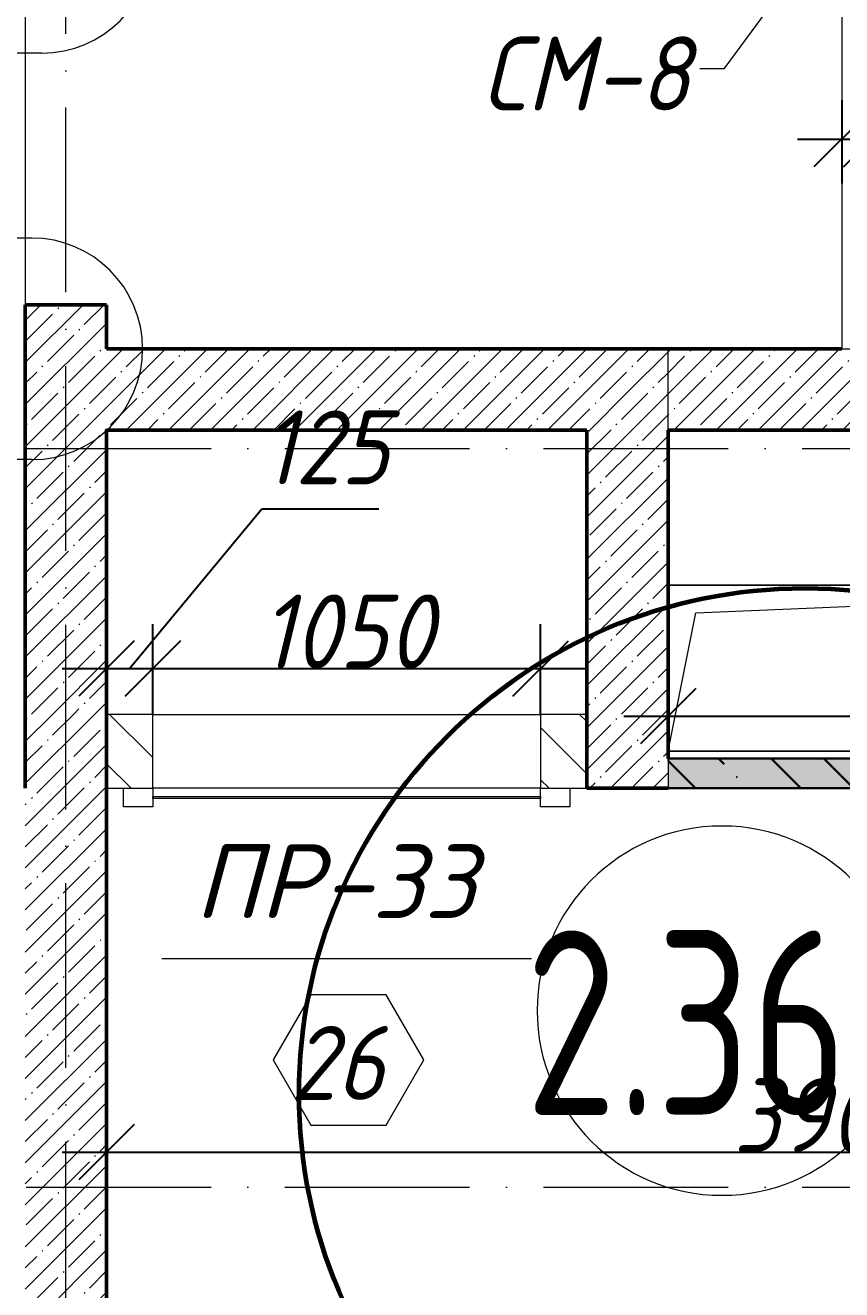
# Model space of a CAD drawing. Header units: millimetres. Extents: x -6064 to 178764, y -5836 to 29924.
# Drawn here: x 84750 to 86960, y 14722 to 18146 of the extents above; entities that cross this region are included whole.
import ezdxf

# ---------------------------------------------------------------- set-up
doc = ezdxf.new("R2010")
doc.units = ezdxf.units.MM
doc.linetypes.add('50_200_ШТРИХ_1Т_ш5_п1_п1_', pattern=[700, 500, -100, 0, -100])
for name, color, linetype, lineweight in [('0) ПГП', 1, 'Continuous', 30), ('A-AREA-IDEN', 7, 'Continuous', 9), ('A-DETL-2', 7, 'Continuous', 5), ('A-DOOR-IDEN', 7, 'Continuous', 9), ('A-FLOR', 7, 'Continuous', 9), ('A-GENM', 7, 'Continuous', 9), ('A-GENM-IDEN', 7, 'Continuous', 9), ('A-WALL', 7, 'Continuous', 5), ('A-WALL-3', 7, 'Continuous', 50), ('A-WALL-PATT-1', 7, 'Continuous', 5), ('I-WALL', 7, 'Continuous', 5), ('Оси-1', 7, '50_200_ШТРИХ_1Т_ш5_п1_п1_', 9)]:
    doc.layers.add(name, color=color, linetype=linetype, lineweight=lineweight)
doc.layers.add('A-ANNO-DIMS', color=7, linetype='Continuous')
for name, color, linetype, lineweight, true_color in [('A-DOOR-3', 7, 'Continuous', 5, 0xffffff), ('A-WALL-5', 7, 'Continuous', 13, 0x0070df), ('A-WALL-FNSH-2', 7, 'Continuous', 13, 0xce0000), ('A-WALL-FNSH-4', 7, 'Continuous', 13, 0x0070df), ('A-WALL-PATT-2', 7, 'Continuous', 5, 0xce0000)]:
    doc.layers.add(name, color=color, linetype=linetype, lineweight=lineweight, true_color=true_color)
doc.styles.add('ISOCPEUR_I_2', font='isocpeui.ttf', dxfattribs={"width": 0.9, "height": 200})
doc.styles.add('ISOCPEUR_I_4', font='isocpeui.ttf', dxfattribs={"height": 200})
doc.styles.add('СПДС', font='ГОСТ тип А.ttf', dxfattribs={"width": 0.9})
doc.dimstyles.new('ISO-2_0_0_9К_СРЕДНИЙ', dxfattribs={"dimscale": 304.8, "dimtxt": 199.196235, "dimasz": 0.492126, "dimexe": 0.393701, "dimexo": 0, "dimgap": 0, "dimtad": 1, "dimdec": 0, "dimzin": 0, "dimdsep": 46, "dimtxsty": 'ISOCPEUR_I_2', "dimblk1": 'OBLIQUE', "dimblk2": 'OBLIQUE', "dimsah": 1, "dimcen": 0.09, "dimdle": 0.393701, "dimazin": 0, "dimtfac": 1, "dimtdec": 4, "dimtix": 1, "dimtmove": 1, "dimatfit": 3, "dimfxl": 1, "dimtvp": 1, "dimtolj": 1, "dimtzin": 0, "dimarcsym": 2})
doc.dimstyles.new('ISO-2_0_0_9К_СРЕДНИЙ_1', dxfattribs={"dimscale": 304.8, "dimtxt": 199.196235, "dimasz": 0.492126, "dimexe": 0.393701, "dimexo": 0, "dimgap": 0, "dimtad": 1, "dimdec": 0, "dimzin": 0, "dimdsep": 46, "dimtxsty": 'ISOCPEUR_I_2', "dimblk1": 'OBLIQUE', "dimblk2": 'OBLIQUE', "dimsah": 1, "dimcen": 0.09, "dimdle": 0.393701, "dimazin": 0, "dimtfac": 1, "dimtdec": 4, "dimtix": 1, "dimtmove": 2, "dimatfit": 3, "dimfxl": 1, "dimtvp": 1, "dimtolj": 1, "dimtzin": 0, "dimarcsym": 2})
doc.dimstyles.new('ISO-2_0_0_9К_СРЕДНИЙ_2', dxfattribs={"dimscale": 304.8, "dimtxt": 199.196235, "dimasz": 0.492126, "dimexe": 0.393701, "dimexo": 0, "dimgap": 0, "dimtad": 1, "dimdec": 0, "dimzin": 0, "dimdsep": 46, "dimtxsty": 'ISOCPEUR_I_2', "dimblk1": 'OBLIQUE', "dimblk2": 'OBLIQUE', "dimsah": 1, "dimcen": 0.09, "dimdle": 0.393701, "dimazin": 0, "dimtfac": 1, "dimtdec": 4, "dimtix": 1, "dimtmove": 0, "dimatfit": 3, "dimfxl": 1, "dimtvp": 1, "dimtolj": 1, "dimtzin": 0, "dimarcsym": 2})
pattern_1 = [(45, (0, 0), (-57.024626, 57.024626), []), (45, (57.025, 0), (-57.024626, 57.024626), [100.806, -20.161, 3.353, -16.808])]

# ---------------------------------------------------------------- blocks, each defined once
blk = doc.blocks.new('AR_Отверстие прямоугольное _в плите_ - AR_Отверстие прямоугольное _в плите_-24520579-АР1_1_Кладочный план 2 этажа')
at = {"layer": 'A-GENM'}
for p, q in [((950, 225), (-950, 225)), ((-875, 150), (950, 225)), ((950, -225), (950, 225)), ((-950, -225), (-875, 150)), ((-950, -225), (950, -225))]:
    blk.add_line(p, q, dxfattribs=at)
blk = doc.blocks.new('Штора_Рен_Противопожарная - ШТ_1050_х1150__накладная-30786976-АР1_1_Кладочный план 2 этажа')
at = {"layer": 'A-DOOR-3'}
for p, q in [((-604.5, 150), (-524.5, 150)), ((-604.5, 100), (-604.5, 150)), ((-524.5, 150), (-524.5, 100)), ((524.5, 150), (604.5, 150)), ((524.5, 100), (524.5, 150)), ((604.5, 150), (604.5, 100)), ((-524.5, 127.5), (524.5, 127.5)), ((-524.5, 122.5), (-524.5, 127.5)), ((524.5, 122.5), (-524.5, 122.5)), ((524.5, 127.5), (524.5, 122.5)), ((-524.5, 100), (-604.5, 100)), ((604.5, 100), (524.5, 100))]:
    blk.add_line(p, q, dxfattribs=at)
blk = doc.blocks.new('_Oblique')
at = {"color": 0, "linetype": 'ByBlock', "lineweight": -2}
blk.add_line((-0.5, -0.5), (0.5, 0.5), dxfattribs=at)
blk = doc.blocks.new('DIMBLOCK374-АР1_1_Кладочный план 2 этажа')
at = {"layer": 'A-ANNO-DIMS', "color": 0, "lineweight": -2, "transparency": 16777216}
for p, q in [((87000, 17837.4), (87372.6, 18351.3)), ((87372.6, 18351.3), (87616.4, 18351.3)), ((86960, 17943.4), (86960, 17717.4)), ((87040, 17943.4), (87040, 17717.4)), ((86840, 17837.4), (87160, 17837.4))]:
    blk.add_line(p, q, dxfattribs=at)
at = {"layer": 'Defpoints', "color": 0, "transparency": 16777216}
for p in [(86960, 17943.4), (87040, 17943.4), (87040, 17837.4)]:
    blk.add_point(p, dxfattribs=at)
at = {"layer": 'A-ANNO-DIMS', "color": 0, "lineweight": -2, "transparency": 16777216, "xscale": 150, "yscale": 150, "zscale": 150, "rotation": 180}
blk.add_blockref('_Oblique', (86960, 17837.4), dxfattribs=at)
at = {"layer": 'A-ANNO-DIMS', "color": 0, "lineweight": -2, "transparency": 16777216, "xscale": 150, "yscale": 150, "zscale": 150}
blk.add_blockref('_Oblique', (87040, 17837.4), dxfattribs=at)
at = {"layer": 'A-ANNO-DIMS', "color": 0, "transparency": 16777216, "insert": (87372.6, 18618), "char_height": 200, "width": 303.391, "attachment_point": 1, "line_spacing_factor": 1.149209, "style": 'ISOCPEUR_I_2'}
blk.add_mtext('\\A1;80', dxfattribs=at)
blk = doc.blocks.new('DIMBLOCK375-АР1_1_Кладочный план 2 этажа')
at = {"layer": 'A-ANNO-DIMS', "color": 0, "lineweight": -2, "transparency": 16777216}
for p, q in [((87040, 17943.4), (87040, 17717.4)), ((88690, 17943.4), (88690, 17717.4)), ((86920, 17837.4), (88810, 17837.4))]:
    blk.add_line(p, q, dxfattribs=at)
at = {"layer": 'Defpoints', "color": 0, "transparency": 16777216}
for p in [(87040, 17943.4), (88690, 17943.4), (88690, 17837.4)]:
    blk.add_point(p, dxfattribs=at)
at = {"layer": 'A-ANNO-DIMS', "color": 0, "lineweight": -2, "transparency": 16777216, "xscale": 150, "yscale": 150, "zscale": 150, "rotation": 180}
blk.add_blockref('_Oblique', (87040, 17837.4), dxfattribs=at)
at = {"layer": 'A-ANNO-DIMS', "color": 0, "lineweight": -2, "transparency": 16777216, "xscale": 150, "yscale": 150, "zscale": 150}
blk.add_blockref('_Oblique', (88690, 17837.4), dxfattribs=at)
at = {"layer": 'A-ANNO-DIMS', "color": 0, "transparency": 16777216, "insert": (87865, 17937.4), "char_height": 200, "width": 560.814, "attachment_point": 5, "style": 'ISOCPEUR_I_2'}
blk.add_mtext('\\A1;1650', dxfattribs=at)
blk = doc.blocks.new('DIMBLOCK378-АР1_1_Кладочный план 2 этажа')
at = {"layer": 'A-ANNO-DIMS', "color": 0, "lineweight": -2, "transparency": 16777216}
for p, q in [((86490, 16381.1), (86490, 16155)), ((88690, 16381.1), (88690, 16155)), ((86370, 16275), (87151.4, 16275)), ((88810, 16275), (87664.2, 16275))]:
    blk.add_line(p, q, dxfattribs=at)
at = {"layer": 'Defpoints', "color": 0, "transparency": 16777216}
for p in [(86490, 16381.1), (88690, 16381.1), (88690, 16275)]:
    blk.add_point(p, dxfattribs=at)
at = {"layer": 'A-ANNO-DIMS', "color": 0, "lineweight": -2, "transparency": 16777216, "xscale": 150, "yscale": 150, "zscale": 150, "rotation": 180}
blk.add_blockref('_Oblique', (86490, 16275), dxfattribs=at)
at = {"layer": 'A-ANNO-DIMS', "color": 0, "lineweight": -2, "transparency": 16777216, "xscale": 150, "yscale": 150, "zscale": 150}
blk.add_blockref('_Oblique', (88690, 16275), dxfattribs=at)
at = {"layer": 'A-ANNO-DIMS', "color": 0, "transparency": 16777216, "insert": (87104.4, 16536.3), "char_height": 200, "width": 606.782, "attachment_point": 1, "line_spacing_factor": 1.149209, "style": 'ISOCPEUR_I_2'}
blk.add_mtext('\\A1;2200', dxfattribs=at)
blk = doc.blocks.new('DIMBLOCK382-АР1_1_Кладочный план 2 этажа')
at = {"layer": 'A-ANNO-DIMS', "color": 0, "lineweight": -2, "transparency": 16777216}
for p, q in [((84970, 15200.5), (84970, 14974.5)), ((88870, 15200.5), (88870, 14974.5)), ((84850, 15094.5), (88990, 15094.5))]:
    blk.add_line(p, q, dxfattribs=at)
at = {"layer": 'Defpoints', "color": 0, "transparency": 16777216}
for p in [(84970, 15200.5), (88870, 15200.5), (88870, 15094.5)]:
    blk.add_point(p, dxfattribs=at)
at = {"layer": 'A-ANNO-DIMS', "color": 0, "lineweight": -2, "transparency": 16777216, "xscale": 150, "yscale": 150, "zscale": 150, "rotation": 180}
blk.add_blockref('_Oblique', (84970, 15094.5), dxfattribs=at)
at = {"layer": 'A-ANNO-DIMS', "color": 0, "lineweight": -2, "transparency": 16777216, "xscale": 150, "yscale": 150, "zscale": 150}
blk.add_blockref('_Oblique', (88870, 15094.5), dxfattribs=at)
at = {"layer": 'A-ANNO-DIMS', "color": 0, "transparency": 16777216, "insert": (86920, 15194.5), "char_height": 200, "width": 606.782, "attachment_point": 5, "style": 'ISOCPEUR_I_2'}
blk.add_mtext('\\A1;3900', dxfattribs=at)
blk = doc.blocks.new('AAR_СКБ_Марка_Двери_Перемычка и проем - Марка перемычки и проема-25306769-АР1_1_Кладочный план 2 этажа')
at = {"layer": 'A-DOOR-IDEN'}
for p, q in [((-5, 0), (5, 0)), ((-0.968, -0.984), (-1.986, -2.747)), ((1.067, -0.984), (-0.968, -0.984)), ((2.085, -2.747), (1.067, -0.984)), ((-1.986, -2.747), (-0.968, -4.509)), ((1.067, -4.509), (2.085, -2.747)), ((-0.968, -4.509), (1.067, -4.509))]:
    blk.add_line(p, q, dxfattribs=at)
blk = doc.blocks.new('DIMBLOCK572-АР1_1_Кладочный план 2 этажа')
at = {"layer": 'A-ANNO-DIMS', "color": 0, "lineweight": -2, "transparency": 16777216}
for p, q in [((85032.5, 16404.5), (85390, 16836.3)), ((85390, 16836.3), (85706.9, 16836.3)), ((84970, 16510.6), (84970, 16284.5)), ((85095, 16280), (85095, 16524.5)), ((84850, 16404.5), (85215, 16404.5))]:
    blk.add_line(p, q, dxfattribs=at)
at = {"layer": 'Defpoints', "color": 0, "transparency": 16777216}
for p in [(84970, 16510.6), (85095, 16404.5), (85095, 16280)]:
    blk.add_point(p, dxfattribs=at)
at = {"layer": 'A-ANNO-DIMS', "color": 0, "lineweight": -2, "transparency": 16777216, "xscale": 150, "yscale": 150, "zscale": 150, "rotation": 180}
blk.add_blockref('_Oblique', (84970, 16404.5), dxfattribs=at)
at = {"layer": 'A-ANNO-DIMS', "color": 0, "lineweight": -2, "transparency": 16777216, "xscale": 150, "yscale": 150, "zscale": 150}
blk.add_blockref('_Oblique', (85095, 16404.5), dxfattribs=at)
at = {"layer": 'A-ANNO-DIMS', "color": 0, "transparency": 16777216, "insert": (85390, 17103), "char_height": 200, "width": 409.118, "attachment_point": 1, "line_spacing_factor": 1.149209, "style": 'ISOCPEUR_I_2'}
blk.add_mtext('\\A1;125', dxfattribs=at)
blk = doc.blocks.new('DIMBLOCK573-АР1_1_Кладочный план 2 этажа')
at = {"layer": 'A-ANNO-DIMS', "color": 0, "lineweight": -2, "transparency": 16777216}
for p, q in [((85095, 16280), (85095, 16524.5)), ((86145, 16280), (86145, 16524.5)), ((84975, 16404.5), (86265, 16404.5))]:
    blk.add_line(p, q, dxfattribs=at)
at = {"layer": 'Defpoints', "color": 0, "transparency": 16777216}
for p in [(86145, 16404.5), (85095, 16280), (86145, 16280)]:
    blk.add_point(p, dxfattribs=at)
at = {"layer": 'A-ANNO-DIMS', "color": 0, "lineweight": -2, "transparency": 16777216, "xscale": 150, "yscale": 150, "zscale": 150, "rotation": 180}
blk.add_blockref('_Oblique', (85095, 16404.5), dxfattribs=at)
at = {"layer": 'A-ANNO-DIMS', "color": 0, "lineweight": -2, "transparency": 16777216, "xscale": 150, "yscale": 150, "zscale": 150}
blk.add_blockref('_Oblique', (86145, 16404.5), dxfattribs=at)
at = {"layer": 'A-ANNO-DIMS', "color": 0, "transparency": 16777216, "insert": (85620, 16504.5), "char_height": 200, "width": 560.814, "attachment_point": 5, "style": 'ISOCPEUR_I_2'}
blk.add_mtext('\\A1;1050', dxfattribs=at)
blk = doc.blocks.new('Марка_Помещения - Номер-25198446-Объем проектирования 2 этажа')
at = {"layer": 'A-AREA-IDEN'}
for start, end in [(360, 180), (180, 360)]:
    blk.add_arc((0, 0), 2.5, start, end, dxfattribs=at)

msp = doc.modelspace()

# ---------------------------------------------------------------- hatches: boundary and pattern name
at = {"layer": '0) ПГП'}
h = msp.add_hatch(dxfattribs=at)
h.set_pattern_fill('FP_25', color=256, style=0, pattern_type=2)
h.set_pattern_definition([(50, (0, 0), (72.873764, -6.37607), [7.62, -83.82]), (355, (0, 0), (-14.09699, 76.422444), [6.096, -67.056]), (100.451, (6.07, -0.53), (58.776964, 70.04687), [6.476, -71.236]), (46.184, (0, 20.32), (108.43142, -16.81745), [11.43, -125.73]), (96.636, (9.04, 18.92), (94.961, 98.97089), [9.714, -106.854]), (351.184, (0, 20.32), (94.96227, 98.97018), [9.144, -100.584]), (21, (10.16, 15.24), (60.64565, -40.906537), [7.62, -83.82]), (326, (10.16, 15.24), (24.72083, 73.67493), [6.096, -67.056]), (71.451, (15.214, 11.83), (85.36689, 32.768737), [6.476, -71.236]), (37.5, (0, 0), (1.235525, 33.8224325), [3.353, -62.89, 3.353, -64.719, -67.31]), (37.5, (0, 0), (1.235525, 33.8224325), [-134.315, 3.353, -63.957]), (7.5, (0, 0), (26.728146, 40.07255), [3.353, -35.458, 3.353, -61.366, -25.654]), (7.5, (0, 0), (26.728146, 40.07255), [-103.53, 3.353, -22.301]), (327.5, (-22.657, 0), (54.2363175, -2.292117), [3.353, -22.047, 3.353, -75.895, -105.156]), (327.5, (-22.657, 0), (54.2363175, -2.292117), [-104.648, 3.353, -101.803]), (317.5, (-32.817, 0), (59.25158, 10.17014), [3.353, -29.667, 3.353, -49.276, -74.676]), (317.5, (-32.817, 0), (59.25158, 10.17014), [-85.649, 3.353, -71.323])])
h.paths.add_polyline_path([(87239.5, 16080), (89630, 16080), (89630, 16160), (86490, 16160), (86490, 16080)], flags=0)
h = msp.add_hatch(dxfattribs=at)
h.set_pattern_fill('FP_26', color=256, style=0, pattern_type=2)
h.set_pattern_definition([(135, (0, 0), (-142.5612, -142.5612), []), (135, (142.56, 0), (-142.5612, -142.5612), [252.016, -50.403, 3.353, -47.05])])
h.paths.add_polyline_path([(87239.5, 16080), (89630, 16080), (89630, 16160), (86490, 16160), (86490, 16080)], flags=0)
at = {"layer": 'A-WALL-PATT-1'}
h = msp.add_hatch(dxfattribs=at)
h.set_pattern_fill('FP_7', color=256, style=0, pattern_type=2)
h.set_pattern_definition(pattern_1)
h.paths.add_polyline_path([(84750, 16280), (84970, 16280), (84970, 17389.3), (84750, 17389.3), (84750, 17238.8)], flags=0)
h = msp.add_hatch(dxfattribs=at)
h.set_pattern_fill('FP_7', color=256, style=0, pattern_type=2)
h.set_pattern_definition(pattern_1)
h.paths.add_polyline_path([(86380, 17050), (86380, 17270), (84970, 17270), (84970, 17050), (86270, 17050)], flags=0)
h = msp.add_hatch(dxfattribs=at)
h.set_pattern_fill('FP_7', color=256, style=0, pattern_type=2)
h.set_pattern_definition(pattern_1)
h.paths.add_polyline_path([(86270, 16080), (86490, 16080), (86490, 17270), (86380, 17270), (86380, 17050), (86270, 17050)], flags=0)
h = msp.add_hatch(dxfattribs=at)
h.set_pattern_fill('FP_7', color=256, style=0, pattern_type=2)
h.set_pattern_definition(pattern_1)
h.paths.add_polyline_path([(89630, 17050), (92810, 17050), (92810, 17270), (86490, 17270), (86490, 17050), (89550, 17050)], flags=0)
h = msp.add_hatch(dxfattribs=at)
h.set_pattern_fill('FP_7', color=256, style=0, pattern_type=2)
h.set_pattern_definition(pattern_1)
h.paths.add_polyline_path([(84970, 10400), (84970, 16280), (84750, 16280), (84750, 10400)], flags=0)
at = {"layer": 'A-WALL-PATT-2'}
h = msp.add_hatch(dxfattribs=at)
h.set_pattern_fill('FP_22', color=256, style=0, pattern_type=2)
h.set_pattern_definition([(135, (0, 0), (-70.71068, -70.71068), [])])
h.paths.add_polyline_path([(85095, 16080), (85095, 16280), (84970, 16280), (84970, 16080), (85015.5, 16080)], flags=0)
h.paths.add_polyline_path([(86145, 16080), (86270, 16080), (86270, 16280), (86145, 16280)], flags=0)

# ---------------------------------------------------------------- linework, layer by layer
at = {"color": 6, "lineweight": 60}
msp.add_circle((86860.5, 15252.1), 1369.4, dxfattribs=at)
at = {"layer": '0) ПГП'}
for p, q in [((88690, 16160), (86490, 16160)), ((86490, 16080), (88870, 16080))]:
    msp.add_line(p, q, dxfattribs=at)
at = {"layer": 'A-DETL-2'}
for p, q in [((84794.5, 18070.5), (84594.5, 18070.5)), ((84767.6, 17569.8), (84567.6, 17569.8)), ((84767.6, 16969.8), (84567.6, 16969.8))]:
    msp.add_line(p, q, dxfattribs=at)
for centre, start, end in [((84794.5, 18370.5), 270, 0), ((84767.6, 17269.8), 0, 90), ((84767.6, 17269.8), 270, 0)]:
    msp.add_arc(centre, 300, start, end, dxfattribs=at)
at = {"layer": 'A-FLOR'}
for p, q in [((84750, 18489.3), (84750, 17389.3)), ((86490, 16630), (88390, 16630)), ((88390, 16180), (86490, 16180))]:
    msp.add_line(p, q, dxfattribs=at)
at = {"layer": 'A-GENM-IDEN'}
for p, q in [((86960, 18460.4), (86640.8, 18027.8)), ((86640.8, 18027.8), (86575.9, 18027.8))]:
    msp.add_line(p, q, dxfattribs=at)
at = {"layer": 'A-WALL'}
msp.add_line((86490, 17050), (86490, 17270), dxfattribs=at)
at = {"layer": 'A-WALL-3'}
for p, q in [((84970, 17389.3), (84750, 17389.3)), ((84750, 17389.3), (84750, 16080)), ((84970, 17270), (84970, 17389.3)), ((86960, 17270), (84970, 17270)), ((84970, 17050), (86270, 17050)), ((84970, 13600), (84970, 17050)), ((86270, 17050), (86270, 16080)), ((86490, 16160), (86490, 17050)), ((86490, 17050), (89550, 17050)), ((86270, 16080), (86490, 16080))]:
    msp.add_line(p, q, dxfattribs=at)
at = {"layer": 'A-WALL-5'}
for p, q in [((86960, 17270), (87040, 17270)), ((86490, 16160), (86490, 16080))]:
    msp.add_line(p, q, dxfattribs=at)
at = {"layer": 'A-WALL-FNSH-2'}
for p, q in [((85095, 16280), (84970, 16280)), ((85095, 16080), (85095, 16280)), ((86270, 16280), (86145, 16280)), ((86145, 16280), (86145, 16080)), ((84970, 16080), (85015.5, 16080)), ((86224.5, 16080), (86270, 16080))]:
    msp.add_line(p, q, dxfattribs=at)
at = {"layer": 'A-WALL-FNSH-4'}
msp.add_line((86960, 18440.4), (86960, 17270), dxfattribs=at)
at = {"layer": 'I-WALL'}
for p, q in [((85095, 16280), (86145, 16280)), ((86144.5, 16080), (85095.5, 16080))]:
    msp.add_line(p, q, dxfattribs=at)
at = {"layer": 'Оси-1'}
for p, q in [((84860, -2880), (84860, 28636.9)), ((-4160, 17000), (125951.6, 17000)), ((-4160, 15000), (125951.6, 15000))]:
    msp.add_line(p, q, dxfattribs=at)

# ---------------------------------------------------------------- block references
at = {"layer": 'A-AREA-IDEN', "xscale": 199.9999999999999, "yscale": 199.9999999999999, "zscale": 199.9999999999999}
msp.add_blockref('Марка_Помещения - Номер-25198446-Объем проектирования 2 этажа', (86635.6, 15477.6), dxfattribs=at)
at = {"layer": 'A-DOOR-3', "rotation": 180}
msp.add_blockref('Штора_Рен_Противопожарная - ШТ_1050_х1150__накладная-30786976-АР1_1_Кладочный план 2 этажа', (85620, 16180), dxfattribs=at)
at = {"layer": 'A-DOOR-IDEN', "xscale": 99.99999999999993, "yscale": 99.99999999999993, "zscale": 99.99999999999993}
msp.add_blockref('AAR_СКБ_Марка_Двери_Перемычка и проем - Марка перемычки и проема-25306769-АР1_1_Кладочный план 2 этажа', (85620, 15618.7), dxfattribs=at)
at = {"layer": 'A-GENM'}
msp.add_blockref('AR_Отверстие прямоугольное _в плите_ - AR_Отверстие прямоугольное _в плите_-24520579-АР1_1_Кладочный план 2 этажа', (87440, 16405), dxfattribs=at)

# ---------------------------------------------------------------- texts
at = {"layer": 'A-AREA-IDEN', "insert": (86104.2, 15694.7), "char_height": 500, "width": 1327.594, "attachment_point": 1, "style": 'СПДС'}
msp.add_mtext('2.36', dxfattribs=at)
at = {"layer": 'A-DOOR-IDEN', "insert": (85468.1, 15436.1), "char_height": 200, "width": 317.468, "attachment_point": 1, "style": 'ISOCPEUR_I_2'}
msp.add_mtext('26', dxfattribs=at)
at = {"layer": 'A-GENM-IDEN', "char_height": 200, "attachment_point": 1}
for s, insert, width, style in [('СМ', (85986.5, 18115.4), 367.975, 'ISOCPEUR_I_2'), ('-8', (86290.1, 18115.4), 317.468, 'ISOCPEUR_I_2'), ('ПР', (85207.7, 15928), 416.877, 'ISOCPEUR_I_4'), ('-33', (85551.7, 15928), 529.114, 'ISOCPEUR_I_4')]:
    msp.add_mtext(s, dxfattribs=dict(at, insert=insert, width=width, style=style))

# ---------------------------------------------------------------- dimensions: what is measured, and where the dimension line sits
at = {"layer": 'A-ANNO-DIMS'}
for base, p1, p2, dimstyle, override, picture, middle in [((87040, 17837.4), (86960, 17943.4), (87040, 17943.4), 'ISO-2_0_0_9К_СРЕДНИЙ', {"dimpost": '<>', "dimfxl": 80}, 'DIMBLOCK374-АР1_1_Кладочный план 2 этажа', (87372.6, 18351.3)), ((85095, 16404.5), (84970, 16510.6), (85095, 16280), 'ISO-2_0_0_9К_СРЕДНИЙ', {"dimpost": '<>', "dimfxl": 262.270269}, 'DIMBLOCK572-АР1_1_Кладочный план 2 этажа', (85390, 16836.3)), ((88690, 16275), (86490, 16381.1), (88690, 16381.1), 'ISO-2_0_0_9К_СРЕДНИЙ_1', {"dimpost": '<>', "dimfxl": 2199.999962}, 'DIMBLOCK378-АР1_1_Кладочный план 2 этажа', (87407.8, 16403))]:
    dim = msp.add_linear_dim(base=base, p1=p1, p2=p2, dimstyle=dimstyle, override=override, dxfattribs=at)
    dim.commit()
    dim.dimension.update_dxf_attribs({"geometry": picture, "text_midpoint": middle, "dimtype": 160})
for base, p1, p2, override, picture, middle in [((88690, 17837.4), (87040, 17943.4), (88690, 17943.4), {"dimpost": '<>', "dimfxl": 1650}, 'DIMBLOCK375-АР1_1_Кладочный план 2 этажа', (87865, 17937.4)), ((86145, 16404.5), (85095, 16280), (86145, 16280), {"dimpost": '<>', "dimfxl": 1050}, 'DIMBLOCK573-АР1_1_Кладочный план 2 этажа', (85620, 16504.5)), ((88870, 15094.5), (84970, 15200.5), (88870, 15200.5), {"dimpost": '<>', "dimfxl": 3899.999985}, 'DIMBLOCK382-АР1_1_Кладочный план 2 этажа', (86920, 15194.5))]:
    dim = msp.add_linear_dim(base=base, p1=p1, p2=p2, dimstyle='ISO-2_0_0_9К_СРЕДНИЙ_2', override=override, dxfattribs=at)
    dim.commit()
    dim.dimension.update_dxf_attribs({"geometry": picture, "text_midpoint": middle})

doc.saveas('drawing.dxf')
